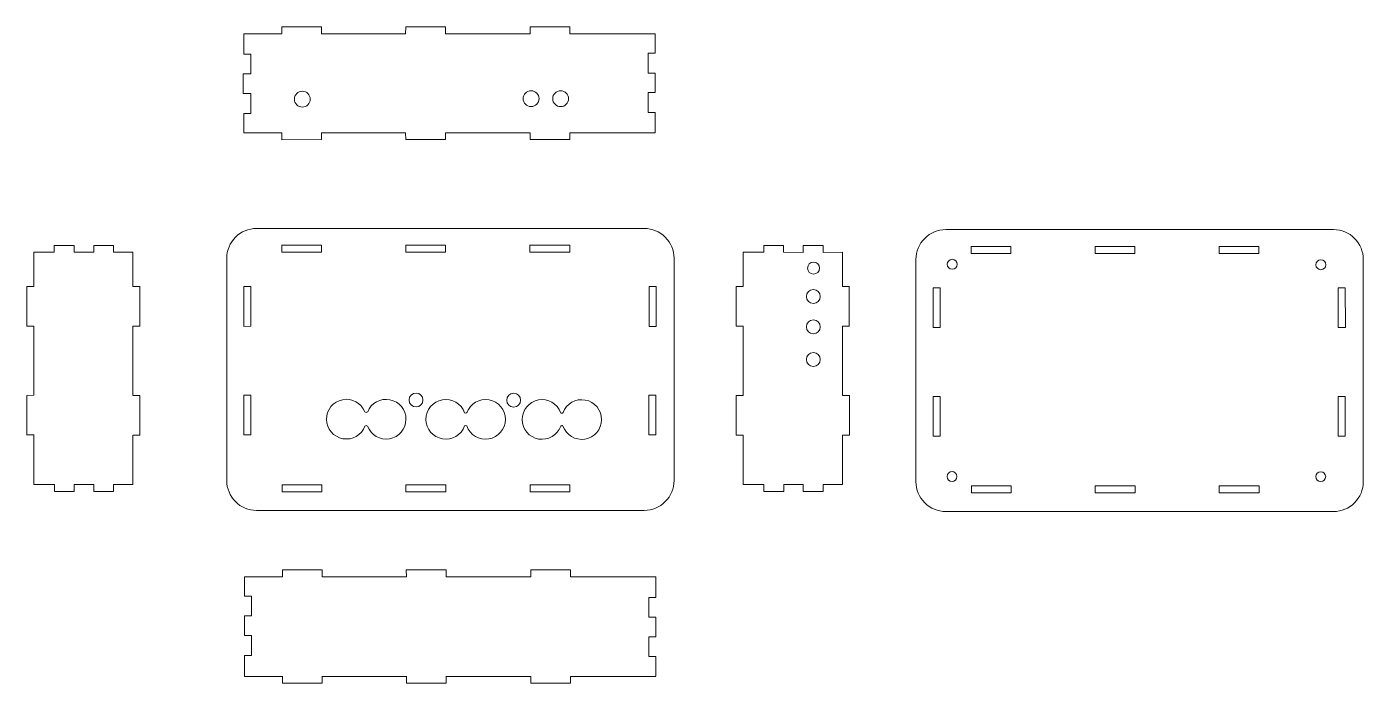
# Model space of a CAD drawing. Header units: millimetres. Extents: x 141 to 815, y 138 to 469.
import ezdxf

# ---------------------------------------------------------------- set-up
doc = ezdxf.new("R2010")
doc.units = ezdxf.units.MM
doc.header["$MEASUREMENT"] = 0

msp = doc.modelspace()

# ---------------------------------------------------------------- linework, layer by layer
at = {"lineweight": 20}
for p, q in [((250.79, 455.47), (250.76, 465.74)), ((457.98, 455.97), (458, 465.74)), ((454.48, 445.92), (454.48, 455.98)), ((250.51, 435.59), (250.49, 445.49)), ((457.99, 436.03), (457.98, 445.91)), ((454.49, 426), (454.46, 436.03)), ((250.77, 415.82), (250.73, 425.56)), ((458, 415.82), (457.99, 426)), ((155.28, 355.55), (144.94, 355.55)), ((175.19, 355.53), (165.28, 355.55)), ((194.94, 355.54), (185.19, 355.53)), ((512.73, 355.53), (502.38, 355.52)), ((532.64, 355.51), (522.73, 355.53)), ((552.38, 355.52), (542.64, 355.51)), ((141.41, 338.3), (141.41, 318.3)), ((198.44, 338.28), (198.44, 318.28)), ((498.85, 338.26), (498.85, 318.26)), ((555.83, 338.28), (555.83, 318.28)), ((141.44, 283.42), (141.44, 263.42)), ((198.45, 283.42), (198.45, 263.42)), ((498.89, 283.4), (498.89, 263.4)), ((555.89, 283.4), (555.89, 263.4)), ((155.32, 238.43), (144.94, 238.43)), ((175.18, 238.42), (165.32, 238.43)), ((194.94, 238.42), (185.18, 238.42)), ((512.77, 238.4), (502.38, 238.4)), ((532.63, 238.4), (522.77, 238.4)), ((552.38, 238.4), (542.63, 238.4)), ((251.14, 182.23), (251.11, 191.93)), ((458.32, 181.58), (458.34, 191.93)), ((454.8, 171.55), (454.83, 181.58)), ((251.08, 162.32), (251.13, 172.19)), ((458.36, 161.72), (458.36, 171.54)), ((454.84, 151.69), (454.86, 161.72)), ((251.12, 141.75), (251.08, 152.23)), ((458.35, 141.76), (458.34, 151.7))]:
    msp.add_line(p, q, dxfattribs=at)
for points in [[(250.76, 465.74), (269.89, 465.74)], [(269.89, 465.76), (269.89, 469.26), (289.89, 469.24), (289.89, 465.74)], [(289.89, 465.74), (332.31, 465.74)], [(332.31, 465.74), (332.33, 469.24), (352.33, 469.24), (352.31, 465.74)], [(352.31, 465.74), (395, 465.74)], [(395, 465.7), (395.04, 469.2), (415.04, 469.2), (415, 465.7)], [(415, 465.74), (458, 465.74)], [(250.79, 455.47), (254.29, 455.48), (254.29, 445.49), (250.49, 445.49)], [(454.48, 455.98), (457.98, 455.97)], [(457.98, 445.91), (454.48, 445.92)], [(250.51, 435.59), (254.25, 435.58), (254.23, 425.58), (250.73, 425.56)], [(454.49, 436.03), (457.99, 436.03)], [(457.99, 426), (454.49, 426)], [(269.89, 415.82), (250.77, 415.82)], [(289.89, 415.82), (289.89, 412.32), (269.89, 412.31), (269.89, 415.81)], [(332.31, 415.82), (289.89, 415.82)], [(352.32, 415.82), (352.36, 412.33), (332.36, 412.33), (332.31, 415.83)], [(395, 415.82), (352.31, 415.82)], [(415, 415.82), (415.05, 412.32), (395.05, 412.32), (395, 415.82)], [(458, 415.82), (415, 415.82)], [(165.28, 355.55), (165.28, 359.01), (155.28, 359.01), (155.28, 355.55)], [(185.19, 355.53), (185.19, 358.99), (175.19, 358.99), (175.19, 355.53)], [(522.73, 355.53), (522.72, 359.03), (512.72, 359.03), (512.73, 355.53)], [(542.64, 355.51), (542.62, 358.97), (532.62, 358.97), (532.64, 355.51)], [(144.94, 355.55), (144.94, 338.29)], [(194.94, 338.28), (194.94, 355.54)], [(502.38, 355.52), (502.38, 338.26)], [(552.38, 338.26), (552.38, 355.52)], [(144.91, 338.29), (141.41, 338.3)], [(194.94, 338.28), (198.44, 338.28)], [(502.35, 338.26), (498.85, 338.26)], [(552.38, 338.26), (555.88, 338.28)], [(141.41, 318.3), (144.91, 318.29)], [(144.94, 318.29), (144.94, 283.43)], [(194.94, 283.42), (194.94, 318.28)], [(198.44, 318.28), (194.94, 318.28)], [(498.85, 318.26), (502.35, 318.26)], [(502.38, 318.26), (502.38, 283.4)], [(552.38, 283.4), (552.38, 318.26)], [(555.88, 318.26), (552.38, 318.26)], [(144.94, 283.43), (141.44, 283.42)], [(194.95, 283.42), (198.45, 283.42)], [(502.39, 283.4), (498.89, 283.4)], [(552.39, 283.4), (555.89, 283.4)], [(141.44, 263.43), (144.94, 263.43)], [(144.94, 263.43), (144.94, 238.43)], [(194.94, 238.42), (194.94, 263.42)], [(198.45, 263.42), (194.95, 263.42)], [(498.89, 263.4), (502.39, 263.4)], [(502.38, 263.4), (502.38, 238.4)], [(552.38, 238.4), (552.38, 263.4)], [(555.89, 263.4), (552.39, 263.4)], [(155.32, 238.42), (155.32, 234.92), (165.32, 234.92), (165.32, 238.42)], [(175.18, 238.41), (175.19, 234.91), (185.19, 234.91), (185.18, 238.41)], [(512.77, 238.39), (512.77, 234.89), (522.77, 234.89), (522.77, 238.39)], [(532.63, 238.39), (532.63, 234.89), (542.63, 234.89), (542.63, 238.39)], [(270.23, 191.95), (270.25, 195.45), (290.25, 195.45), (290.23, 191.95)], [(270.23, 191.95), (270.25, 195.45), (290.25, 195.45), (290.23, 191.95)], [(332.66, 191.94), (332.64, 195.44), (352.64, 195.44), (352.66, 191.94)], [(395.35, 191.9), (395.34, 195.4), (415.34, 195.4), (415.35, 191.9)], [(251.11, 191.93), (270.23, 191.93)], [(290.23, 191.93), (332.66, 191.93)], [(352.66, 191.93), (395.35, 191.93)], [(415.35, 191.93), (458.34, 191.93)], [(251.14, 182.23), (254.64, 182.23), (254.63, 172.2), (251.13, 172.19)], [(454.83, 181.58), (458.33, 181.58)], [(458.36, 171.54), (454.8, 171.55)], [(251.08, 162.32), (254.58, 162.32), (254.58, 152.24), (251.08, 152.23)], [(454.86, 161.72), (458.36, 161.72)], [(458.34, 151.7), (454.84, 151.69)], [(270.18, 141.75), (251.12, 141.75)], [(290.19, 141.76), (290.22, 138.26), (270.22, 138.26), (270.19, 141.76)], [(332.66, 141.75), (290.19, 141.75)], [(352.66, 141.76), (352.68, 138.26), (332.68, 138.26), (332.66, 141.76)], [(395.35, 141.75), (352.66, 141.75)], [(415.35, 141.75), (415.36, 138.25), (395.36, 138.25), (395.35, 141.75)], [(458.35, 141.75), (415.35, 141.75)]]:
    msp.add_lwpolyline(points, dxfattribs=at)
for points in [[(257.17, 225.44), (452.5, 225.44, 0.414214), (467.5, 240.44), (467.5, 352.55, 0.414214), (452.5, 367.55), (257.17, 367.55, 0.414214), (242.17, 352.55), (242.17, 240.44, 0.414214)], [(604.41, 224.83), (799.75, 224.83, 0.414214), (814.75, 239.83), (814.75, 351.94, 0.414214), (799.75, 366.94), (604.41, 366.94, 0.414214), (589.41, 351.94), (589.41, 239.83, 0.414214)]]:
    msp.add_lwpolyline(points, format="xyb", close=True, dxfattribs=at)
for points in [[(269.89, 359.07), (289.94, 359.07), (289.94, 355.53), (269.89, 355.53)], [(332.35, 359.06), (352.4, 359.06), (352.4, 355.53), (332.36, 355.53)], [(394.91, 359.07), (414.95, 359.07), (414.96, 355.53), (394.91, 355.53)], [(617.14, 358.46), (637.19, 358.46), (637.19, 354.93), (617.14, 354.93)], [(679.6, 358.46), (699.65, 358.46), (699.65, 354.92), (679.61, 354.92)], [(742.15, 358.46), (762.2, 358.46), (762.2, 354.93), (742.16, 354.93)], [(250.78, 318.2), (250.76, 338.25), (254.29, 338.25), (254.31, 318.21)], [(454.94, 318.16), (454.92, 338.21), (458.45, 338.22), (458.47, 318.17)], [(598.02, 317.59), (598.01, 337.64), (601.54, 337.64), (601.56, 317.6)], [(802.18, 317.56), (802.17, 337.6), (805.7, 337.61), (805.72, 317.56)], [(250.77, 263.46), (250.76, 283.5), (254.29, 283.51), (254.31, 263.46)], [(454.87, 263.45), (454.86, 283.49), (458.39, 283.5), (458.41, 263.45)], [(598.02, 262.85), (598.01, 282.89), (601.54, 282.9), (601.55, 262.85)], [(802.12, 262.84), (802.11, 282.88), (805.64, 282.89), (805.65, 262.84)], [(270.07, 238.34), (290.12, 238.34), (290.12, 234.81), (270.07, 234.81)], [(332.47, 238.34), (352.52, 238.34), (352.52, 234.81), (332.48, 234.81)], [(394.98, 238.35), (415.03, 238.35), (415.03, 234.82), (394.99, 234.82)], [(617.32, 237.73), (637.37, 237.73), (637.37, 234.2), (617.32, 234.2)], [(679.72, 237.73), (699.77, 237.73), (699.77, 234.2), (679.72, 234.2)], [(742.23, 237.74), (762.28, 237.74), (762.28, 234.21), (742.23, 234.21)]]:
    msp.add_lwpolyline(points, close=True, dxfattribs=at)
for centre, radius in [((280.23, 432.73), 4), ((395.49, 432.99), 4), ((410.39, 432.96), 4), ((537.8, 347.55), 3), ((607.67, 349.49), 2.5), ((793.39, 349.25), 2.5), ((537.71, 333.23), 3.5), ((537.71, 317.94), 3.5), ((537.71, 301.5), 3.5), ((337.54, 281.07), 3.5), ((386.71, 280.95), 3.5), ((607.56, 242.47), 2.5), ((793.32, 242.42), 2.5)]:
    msp.add_circle(centre, radius, dxfattribs=at)
for centre, radius, start, end in [((302.42, 271.41), 10, 21.67983, 339.42702), ((322.47, 271.39), 10, 200.51413, 158.4096), ((352.54, 271.32), 10, 19.58766, 340.52665), ((372.54, 271.3), 10, 199.1492, 160.11914), ((400.99, 271.25), 10, 20.09309, 340.4216), ((421.01, 271.23), 10, 199.13766, 159.71524), ((312.46, 275.98), 1.15, 229.07241, 308.1518), ((362.54, 275.28), 0.835, 226.41618, 316.23766), ((411, 275.24), 0.836, 221.90085, 319.06256), ((312.44, 267.21), 0.952, 45.50307, 133.52374), ((362.56, 267.22), 0.965, 55.78686, 127.51211), ((411, 267.51), 0.709, 37.85031, 147.27141)]:
    msp.add_arc(centre, radius, start, end, dxfattribs=at)

doc.saveas('drawing.dxf')
